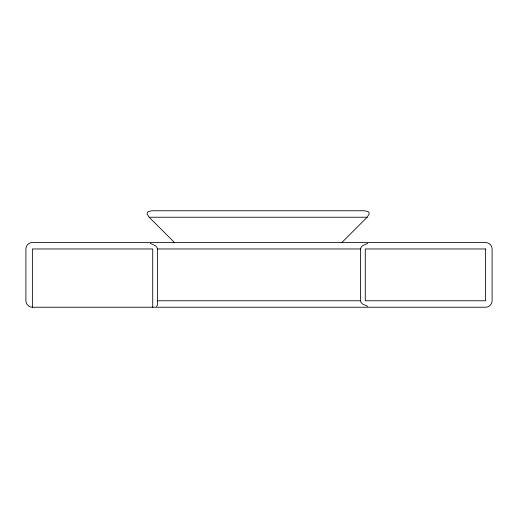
<?xml version="1.0" encoding="UTF-8"?>
<svg xmlns="http://www.w3.org/2000/svg" width="518" height="518" viewBox="0 0 518 518"><rect width="100%" height="100%" fill="white"/><g stroke="black" fill="none" stroke-linecap="round" stroke-linejoin="round"><path stroke-width="0.78" d="M341.88 242.489L367.132 217.236L369.146 213.999L369.03 212.658L368.162 211.629L364.452 210.761L151.839 210.761L148.129 211.629L147.261 212.658L147.144 213.999L149.152 217.236L174.404 242.489M156.43 306.371L157.297 305.342L157.414 304.001L157.414 248.964L156.922 247.287L155.491 245.726L150.246 243.356M367.754 243.356L362.509 245.726L361.078 247.287L360.586 248.964L360.586 300.764L361.078 302.441L362.509 304.001L367.754 306.371M149.152 217.236L367.132 217.236M157.232 248.964L360.768 248.964M157.232 300.764L360.768 300.764M32.375 307.239L485.625 307.239C489.089 307.258 492.119 304.228 492.1 300.764L492.1 248.964C492.119 245.5 489.089 242.469 485.625 242.489L32.375 242.489C28.911 242.469 25.881 245.5 25.9 248.964L25.9 300.764C25.881 304.228 28.911 307.258 32.375 307.239L32.375 248.964L152.719 248.964L152.719 307.239M485.625 248.964L365.281 248.964L365.281 300.764L485.625 300.764L485.625 248.964"/></g></svg>
